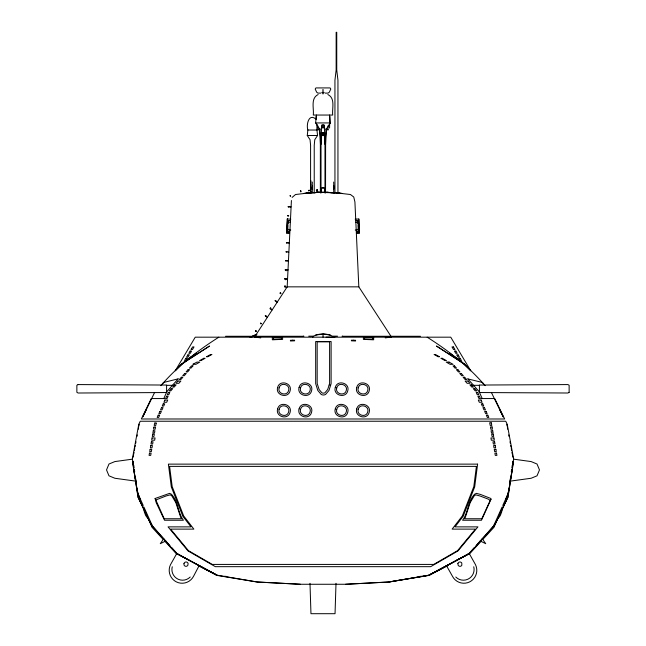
<?xml version="1.0" encoding="UTF-8"?>
<svg xmlns="http://www.w3.org/2000/svg" width="646" height="646" viewBox="0 0 646 646"><rect width="100%" height="100%" fill="white"/><g stroke="black" fill="none" stroke-linecap="round" stroke-linejoin="round"><path stroke-width="0.97" d="M312.801 337.18L313.157 336.324C318.962 333.134 327.134 333.142 332.916 336.396L333.255 337.18M323.04 337.172L323.04 334.079L330.267 335.016M333.748 189.108L333.788 185.895M333.78 186.775L333.675 192.718L327.724 192.411M312.212 185.991L312.333 182.051M336.009 583.298L335.04 613.7L310.96 613.7L309.991 583.298M286.59 232.923L287.373 219.002L286.59 232.923L289.335 233.028M287.454 231.534L287.704 225.486M287.785 223.476L287.914 220.447M289.513 231.623L287.567 231.534L288.035 220.456L290.046 220.536M254.443 337.18L287.179 286.848L291.411 200.526M310.783 184.433L310.944 180.84M325.544 144.429L326.303 129.83M324.986 193.001L324.986 136.799L324.13 124.928L321.87 124.928L321.014 136.799L321.014 193.001M321.014 144.438L321.87 132.567L324.13 132.567L324.986 144.438M502.023 508.935L501.716 511.858L500.319 515.524L498.018 518.706M310.589 192.718L310.589 145.285L310.048 139.706L307.27 135.515L307.867 130.032L316.952 130.032L317.541 135.515L314.772 139.706L314.231 145.285L314.231 192.718M320.384 192.355L320.384 136.992L319.6 128.966L315.611 122.934L316.467 115.045M508.087 493.681L508.378 491.695M508.668 489.708L508.959 487.722M509.977 480.785L510.267 478.799M511.293 471.855L511.64 469.497M511.915 467.583L512.262 465.257M512.593 462.972L512.819 461.47M508.507 491.533L508.087 494.796M508.539 493.681L513.651 458.959L507.207 424.236L505.753 421.24L140.247 421.24L138.793 424.236L132.349 458.959L137.461 493.681M508.184 493.649L508.434 491.945C509.314 492.801 504.284 502.758 506.004 498.954L505.77 499.431L508.087 494.279M508.087 495.66L512.068 471.071M508.677 490.597L509.016 488.642M509.298 486.987L509.678 484.734M509.969 483.03L513.182 464.208L512.544 461.252M133.149 457.166L133.48 455.365M133.698 454.186L134.069 452.2M134.4 450.375L134.756 448.469M135.022 447.048L135.297 445.546M135.725 443.253L135.999 441.751M136.984 436.413L137.267 434.911M138.325 429.194L138.599 427.692M138.89 426.142L139.237 424.236M508.087 494.028L508.176 493.536M133.456 461.252L132.818 464.208L136.031 483.03M132.818 464.514L133.423 461.712M292.154 197.401L295.537 194.519L310.419 192.758A183.084 183.084 0 0 1 321.603 192.33M328.16 127.625L328.289 125.219M329.573 128.013L329.791 116.264M163.801 398.558L166.91 391.549L178.135 378.911M251.722 337.18L253.038 335.775L256.785 334.668M505.527 499.939L506.311 498.211L505.56 499.939M502.047 507.118L493.544 526.03L476.094 545.555M502.782 505.471L507.756 494.416M493.786 526.03L494.957 523.583L493.851 526.03L488.78 531.715M505.939 499.011L506.755 497.226M507.126 496.386L507.813 494.868M505.988 499.011L506.795 497.226M508.087 497.049L493.544 527.443L508.087 496.394L493.544 527.782L482.804 539.434M149.678 402.66L142.79 416.896L146.198 409.847M149.864 402.272L154.62 392.437M495.014 523.736L497.751 518.447L494.343 525.497M323.315 92.539L323.315 91.748M175.203 370.869L195.245 337.18L310.589 337.18M358.312 228.757L357.593 229.944L355.252 230.049M329.533 115.045L330.389 122.934L326.4 128.966L325.616 136.992L325.544 192.855M287.914 223.233L288.738 222.111L290.296 222.184M324.211 192.185L324.55 190.53A1.793 1.793 0 0 0 323 187.841A1.793 1.793 0 0 0 321.45 190.53L321.595 192.371L321.595 191.038A1.986 1.986 0 0 1 321.595 188.236A1.986 1.986 0 0 1 324.405 188.236A1.986 1.986 0 0 1 324.405 191.038L324.405 192.371L321.789 192.185M161.29 385.258L163.624 382.456L178.199 378.847M198.354 565.702L217.008 575.408L257.261 582.038L300.455 584.267L345.545 584.267L388.86 581.973L429.227 575.134L468.713 553.816L474.083 547.808M493.948 526.03L469.061 553.816L428.992 575.239L388.739 582.038L345.545 584.267M469.392 554.002L481.464 540.888M160.911 385.654C177.424 366.371 197.458 350.705 218.841 337.18M181.647 364.102L175.752 370.118L181.599 364.102L209.538 346.038L181.421 364.102M323.363 90.238L323 89.6L322.637 90.238M163.785 538.707L160.281 543.674L165.82 540.985M188.269 359.257L191.111 357.077L187.816 359.434M303.281 336.211L303.919 336.211M342.081 336.211L342.719 336.211M186 360.831L196.271 353.144M321.813 92.426L322.693 92.402M318.147 94.526C310.387 98.281 314.077 108.423 313.294 115.045L332.706 115.045C331.923 108.423 335.613 98.281 327.853 94.526M309.248 190.578L308.772 190.376L309.248 190.102M322.685 91.748L322.685 92.539M456.124 560.671L469.206 553.469L475.44 564.564A12.904 12.904 0 0 1 469.674 581.876A12.904 12.904 0 0 1 452.362 576.111L446.556 565.799L448.122 564.951M468.713 553.816L428.992 575.134L468.713 553.913M447.646 565.702L428.992 575.408L388.739 582.038M322.661 93.468L323 93.993L323.339 93.468M253.03 335.742L254.653 335.121M289.214 242.573L286.38 242.743L289.19 243.171M285.5 270.076C285.419 268.025 284.062 272.103 287.946 270.198M285.088 279.08C285.193 276.981 283.4 281.163 287.527 279.201M315.805 334.959L323.04 334.192M255.364 334.967L256.777 334.644M132.487 459.153L114.867 461.575L108.972 464.022L106.525 469.917L108.972 475.811L114.867 478.258L136.395 481.222M509.605 481.222L531.133 478.258L537.028 475.811L539.475 469.917L537.028 464.022L531.133 461.575L513.513 459.153M385.234 337.882L390.475 337.18M303.604 193.477L310.419 192.758M310.71 192.855L318.276 192.411M290.87 206.542L288.035 206.712L290.845 207.14M288.318 207.027L288.423 206.437M288.681 215.465L287.623 215.716L288.657 216.063M287.906 216.03L288.011 215.449M286.663 243.058L286.695 242.46M287.026 251.496L285.968 251.827L288.77 252.182M286.251 252.061L286.275 251.464M288.382 260.588L285.564 260.685L288.358 261.186M285.839 261.073L285.863 260.475M303.563 193.501L309.216 193.057M251.552 337.18L250.075 337.365L250.47 337.47M317.719 192.484L319.73 192.371M317.234 192.492L319.657 192.371M309.006 192.871L318.817 192.371L336.994 192.871M309.192 192.863L309.555 192.847M309.248 192.855L309.321 192.855M313.883 192.669L316.435 192.54A88.445 88.445 0 0 1 319.407 192.371M317.081 192.492L317.969 192.443M316.136 192.492L313.294 192.629L319.156 192.371M356.027 220.544L357.965 220.456L358.433 231.534L356.487 231.623M355.704 222.184L357.262 222.111L358.086 223.233M284.797 286.533C285.807 284.7 282.375 287.72 286.872 287.308M355.171 219.139L358.829 219.002L359.41 232.923L356.665 233.028M355.954 220.536L357.965 220.456M356.414 231.615L358.433 231.534M356.463 233.028L359.41 232.923M334.838 337.18L326.093 337.18M323.307 92.402L324.187 92.426M320.9 93.105L317.953 93.105L316.718 92.281L315.191 89.067L315.934 87.921L330.066 87.921L330.8 89.067L329.266 92.281L328.031 93.105L325.091 93.105M315.611 122.934L330.389 122.934M321.87 127.787L324.13 127.787M317.533 128.893L320.263 128.893M325.737 128.893L328.467 128.893M317.533 129.83L320.263 129.83M325.737 129.83L328.467 129.83M321.87 135.426L324.13 135.426M307.27 135.515L317.541 135.515M358.829 219.002L359.208 232.923M287.179 286.848L358.821 286.848L391.557 337.18M308.723 336.162L313.027 336.162M333.215 336.162L337.519 336.162M225.551 336.275L303.604 336.275M342.396 336.275L420.449 336.275M311.219 337.18L450.755 337.18L470.797 370.869M449.729 353.144L460 360.831M184.368 362.091L183.65 362.091L183.157 363.117M461.632 362.091L462.35 362.091L462.843 363.117M467.865 378.911L482.376 382.456L484.71 385.258M166.587 385.323L173.33 385.323M472.67 385.323L479.413 385.323M164.754 398.558L151.253 398.558L141.337 418.988L504.663 418.988L494.747 398.558L481.246 398.558M499.802 409.847L503.21 416.896L496.322 402.66M157.22 531.715L152.141 526.03L151.043 523.583L152.214 526.03M224.122 576.345L226.076 576.345M419.924 576.345L421.878 576.345M287.171 219.002L290.829 219.139M287.567 231.534L289.586 231.615M286.792 232.923L289.537 233.028M334.507 192.799L333.699 192.742L335.072 192.855M288.035 220.456L289.973 220.544M290.748 230.049L288.407 229.944L287.688 228.757M329.864 192.5L332.706 192.629L326.844 192.371M285.451 269.479L287.971 269.6M285.031 278.491L287.559 278.604M333.82 192.758L329.565 192.54A88.445 88.445 0 0 0 326.593 192.371M300.455 584.267L257.14 581.973L216.773 575.134L176.939 553.816L152.052 526.03M326.27 192.371L328.467 192.492L326.343 192.371M337.729 193.13L342.437 193.501M324.397 192.33A183.084 183.084 0 0 1 335.581 192.758L350.463 194.519L353.75 197.014L354.912 201.915L358.821 286.848M337.818 193.114L339.198 193.235L336.445 192.976M335.581 192.758L342.396 193.477M255.525 337.18L260.766 337.882M270.343 308.497C271.716 306.947 267.735 309.071 272.216 309.854M266.314 315.967L265.231 315.741L267.299 317.412M284.999 285.984L285.629 286.21M189.876 560.671L176.794 553.469L170.56 564.564A12.904 12.904 0 0 0 176.326 581.876A12.904 12.904 0 0 0 193.639 576.111L199.13 565.638L217.008 575.239M281.067 293.292L280.033 292.921L280.711 293.777M280.106 293.341L280.453 292.856M276.149 300.85L275.083 300.551L277.134 302.296M275.188 300.899L275.535 300.414M265.353 316.015L265.708 315.531M261.396 323.525L260.37 323.161L261.049 324.017M260.435 323.581L260.847 323.145M256.478 331.083L255.501 330.663L256.131 331.576M255.517 331.14L255.873 330.647M171.917 547.808L177.287 553.816L217.008 575.134M177.287 553.816L216.773 575.134M290.135 195.875C291.548 195.423 288.794 195.27 290.732 196.327M464.579 364.102L436.462 346.038L464.409 364.102L470.248 370.118L464.353 364.102M427.159 337.18C448.542 350.705 468.576 366.371 485.089 385.654M458.184 359.434L454.913 357.157L457.731 359.257M270.617 307.972L271.231 308.408M315.587 118.824C308.457 113.187 306.107 125.413 307.916 130.032M482.215 538.707L485.719 543.674L480.18 540.985M163.196 539.434L152.456 527.782L137.913 496.394L152.456 527.443L137.913 497.049M164.536 540.888L176.608 554.002M169.906 545.555L152.456 526.03L143.953 507.118M467.801 378.847L479.09 391.549L482.199 398.558M147.982 518.706L145.681 515.524L144.284 511.858L143.977 508.935M316.863 189.989C318.882 189.956 314.723 188.454 317.178 192.451M301.068 191.749L300.632 190.74L300.471 191.83M491.38 392.437L496.136 402.272M150.986 523.736L148.249 518.447L151.657 525.497M140.44 499.939L139.649 498.211L140.473 499.939M139.205 497.226L140.012 499.011M137.913 494.279L138.874 496.386M138.115 494.868L138.809 496.386M137.913 494.513L140.295 499.592L137.76 493.358M138.244 494.416L143.218 505.471M139.245 497.226L140.061 499.011M317.759 127.625L317.63 125.219M300.374 191.079L300.971 190.998M512.577 461.712L513.182 464.514M137.824 493.536L137.913 494.028M506.763 424.236L507.11 426.142M507.401 427.692L507.675 429.194M508.733 434.911L509.016 436.413M510.001 441.751L510.275 443.253M510.703 445.546L510.978 447.048M511.244 448.469L511.6 450.375M511.931 452.2L512.302 454.186M512.52 455.365L512.851 457.166M136.322 484.734L136.702 486.987M136.984 488.642L137.323 490.597M133.932 471.071L137.913 495.66M137.501 491.533L137.913 494.796M133.181 461.47L133.407 462.972M133.738 465.257L134.085 467.583M134.36 469.497L134.707 471.855M135.733 478.799L136.023 480.785M137.041 487.722L137.332 489.708M137.622 491.695L137.913 493.681M137.55 491.945L137.8 493.649M317.444 189.835L317.784 192.419M308.772 190.376L308.869 191.119M319.697 129.83L320.456 144.429L320.456 192.855M310.863 191.216L310.944 192.912M310.904 192.912L310.823 187.413M358.086 220.447L358.215 223.476M358.296 225.486L358.546 231.534M333.667 182.051L333.788 185.991M312.22 186.775L312.325 192.718M312.212 185.895L312.252 189.108M310.791 184.288L310.855 189.399M337.947 193.477L337.947 80.225L336.744 69.978L336.744 32.3L336.154 32.3L336.146 69.978L334.943 80.225L334.943 192.476M316.903 124.194L316.903 130.032M316.128 116.264L316.128 119.421M314.449 192.661A104.442 104.442 0 0 1 319.552 192.371M326.448 192.371A104.442 104.442 0 0 1 331.551 192.661M190.215 577.023A10.707 10.707 0 0 1 172.248 566.776M473.752 566.776A10.707 10.707 0 0 1 455.785 577.023M155.072 498.51L156.275 502.814L164.512 520.248L183.407 520.248C177.618 512.536 178.32 501.369 171.392 494.214L169.567 493.366L155.072 498.51M155.831 499.972L164.221 518.746L181.607 518.746L180.719 517.486L175.793 502.531L171.602 495.571L170.124 494.893L166.087 495.967L155.831 499.972M457.901 563.554L458.127 565.202A2.221 2.221 0 0 0 459.427 566.243A2.075 2.075 0 0 0 461.817 565.274L461.801 563.102A2.221 2.221 0 0 0 460.501 562.068A2.075 2.075 0 0 0 457.893 563.554M476.417 466.38L473.817 486.624L462.342 515.92L452.135 529.122L475.399 529.122L457.57 550.642L433.732 564.418L212.268 564.418L188.43 550.642L170.601 529.122L193.865 529.122L183.658 515.92L172.183 486.624L169.583 466.38L476.417 466.38M477.604 464.127L474.681 486.898L463.125 516.332L454.978 526.87L477.951 526.87L458.006 550.909L430.672 566.671L215.328 566.671L187.994 550.909L168.049 526.87L191.022 526.87L182.875 516.332L171.319 486.898L168.396 464.127L477.604 464.127M277.618 387.495C275.172 395.433 288.261 398.937 290.111 390.838C292.557 382.9 279.468 379.396 277.618 387.495M279.088 387.891C277.207 393.963 287.228 396.652 288.641 390.45C290.522 384.37 280.501 381.689 279.088 387.891M277.618 408.95C275.172 416.888 288.261 420.393 290.111 412.293C292.557 404.356 279.468 400.851 277.618 408.95M279.088 409.338C277.207 415.418 287.228 418.099 288.641 411.898C290.522 405.825 280.501 403.136 279.088 409.338M299.074 387.495C296.619 395.433 309.717 398.937 311.558 390.838C314.013 382.9 300.915 379.396 299.074 387.495M300.535 387.891C298.662 393.963 308.683 396.652 310.096 390.45C311.97 384.37 301.948 381.689 300.535 387.891M299.074 408.95C296.619 416.888 309.717 420.393 311.558 412.293C314.013 404.356 300.915 400.851 299.074 408.95M300.535 409.338C298.662 415.418 308.683 418.099 310.096 411.898C311.97 405.825 301.948 403.136 300.535 409.338M335.266 387.495C332.811 395.433 345.901 398.937 347.75 390.838C350.205 382.9 337.107 379.396 335.266 387.495M336.728 387.891C334.854 393.963 344.875 396.652 346.288 390.45C348.162 384.37 338.141 381.689 336.728 387.891M335.266 408.95C332.811 416.888 345.901 420.393 347.75 412.293C350.205 404.356 337.107 400.851 335.266 408.95M336.728 409.338C334.854 415.418 344.875 418.099 346.288 411.898C348.162 405.825 338.141 403.136 336.728 409.338M356.713 387.495C354.266 395.433 367.356 398.937 369.197 390.838C371.652 382.9 358.562 379.396 356.713 387.495M358.183 387.891C356.301 393.963 366.322 396.652 367.736 390.45C369.617 384.37 359.596 381.689 358.183 387.891M356.713 408.95C354.266 416.888 367.356 420.393 369.197 412.293C371.652 404.356 358.562 400.851 356.713 408.95M358.183 409.338C356.301 415.418 366.322 418.099 367.736 411.898C369.617 405.825 359.596 403.136 358.183 409.338M508.878 489.014L508.765 489.797L508.878 489.014M183.981 563.627L183.973 564.757A2.075 2.075 0 0 0 186.573 566.243A2.221 2.221 0 0 0 187.873 565.202L188.099 563.554A2.075 2.075 0 0 0 185.499 562.06A2.221 2.221 0 0 0 184.199 563.102L183.981 563.627M156.195 423.106L155.815 425.407L154.192 425.407L154.765 422.783L156.195 423.106M149.46 453.129L149.081 455.382L150.72 455.382L151.099 453.129L149.46 453.129M150.106 449.333L149.727 451.586L151.366 451.586L151.745 449.333L150.106 449.333M150.752 445.546L150.373 447.799L152.012 447.799L152.391 445.546L150.752 445.546M151.398 441.751L151.019 444.004L152.658 444.004L153.037 441.751L151.398 441.751M152.044 437.956L151.665 440.209L154.677 440.209L155.056 437.956L152.044 437.956M152.69 434.16L152.303 436.413L153.942 436.413L154.329 434.16L152.69 434.16M153.272 430.737L152.884 432.99L154.523 432.99L154.911 430.737L153.272 430.737M153.821 427.507L153.53 429.194L155.169 429.194L155.557 426.941L153.918 426.941L153.821 427.507M329.129 385.105L327.683 389.514L324.914 392.768A2.536 1.962 0 0 1 321.878 392.768L319.1 389.514L317.178 383.49L317.178 341.823L329.605 341.823L329.605 383.49L329.129 385.105M330.663 385.105L328.975 390.483L325.568 394.456A3.698 2.859 0 0 1 321.224 394.456L317.816 390.483L315.676 383.611L315.676 341.548L331.115 341.548L331.115 383.611L330.663 385.105M490.209 500.4L481.779 518.746L464.393 518.746L465.282 517.486L470.207 502.531L474.398 495.571L475.876 494.893L479.913 495.967L488.36 499.156L490.209 500.4M491 499.326L481.488 520.248L462.593 520.248C468.382 512.536 467.68 501.369 474.608 494.214L476.433 493.366L480.519 494.456L490.928 498.51L491 499.326M158.181 415.192L157.18 417.453L158.666 417.453L159.667 415.192L158.181 415.192M159.869 411.405L158.868 413.658L160.353 413.658L161.355 411.405L159.869 411.405M161.557 407.61L160.555 409.863L162.041 409.863L163.042 407.61L161.557 407.61M163.236 403.815L162.235 406.068L163.729 406.068L164.73 403.815L163.236 403.815M164.932 400.019L163.922 402.272L166.708 402.272L167.71 400.019L164.932 400.019M166.611 396.224L165.61 398.485L167.096 398.485L168.097 396.224L166.611 396.224M168.299 392.437L167.298 394.69L168.784 394.69L169.785 392.437L168.299 392.437M507.263 496.096L506.488 497.8L507.32 496.096M185.878 358.296L184.554 360.549L186 360.549L187.324 358.296L185.878 358.296M187.889 354.872L186.565 357.125L188.01 357.125L189.343 354.872L187.889 354.872M190.126 351.077L188.802 353.33L190.247 353.33L191.571 351.077L190.126 351.077M191.345 348.993L191.03 349.534L192.476 349.534L194.018 346.91L192.613 346.91L191.345 348.993M192.96 365.878L190.974 368.131L189.456 368.131L191.507 365.878L192.96 365.878M171.238 388.642L169.228 390.895L170.746 390.895L172.748 388.642L171.238 388.642M174.606 384.846L172.603 387.099L174.121 387.099L176.124 384.846L174.606 384.846M177.981 381.051L175.978 383.312L178.869 383.312L180.872 381.051L177.981 381.051M181.348 377.264L179.346 379.517L180.856 379.517L182.858 377.264L181.348 377.264M184.716 373.469L182.713 375.722L184.231 375.722L186.234 373.469L184.716 373.469M188.091 369.673L186.088 371.926L187.606 371.926L189.609 369.673L188.091 369.673M193.041 364.207L195.851 364.344L199.759 362.091L196.957 362.091L193.041 364.207M78.077 384.58L76.866 385.266L76.866 392.316L78.077 393.01L166.587 392.534L166.587 385.048L78.077 384.58M569.134 392.316L567.923 393.01L479.413 392.534L479.413 385.048L567.923 384.58L569.134 385.266L569.134 392.316M203.765 358.296L199.719 360.549L201.051 360.549L205.097 358.296L203.765 358.296M210.572 354.501L206.526 356.754L207.859 356.754L211.904 354.501L210.572 354.501M306.043 193.291L309.119 193.025L306.043 193.291M280.089 339.295L273.46 339.57L273.46 337.737L281.486 337.737L281.486 339.295L280.089 339.295M281.543 339.4L272.329 339.78L272.329 337.705L282.617 337.705L282.617 339.4L281.543 339.4M292.662 340.208L290.425 340.305L290.425 340.991L294.592 340.822L294.592 340.208L292.662 340.208M323.799 125.259L322.201 125.259L322.201 127.456L323.799 127.456L323.799 125.259M323.799 132.898L322.201 132.898L322.201 135.095L323.799 135.095L323.799 132.898M373.671 337.705L363.383 337.705L363.383 339.4L373.671 339.78L373.671 337.705M372.54 337.737L364.514 337.737L364.514 339.295L372.54 339.57L372.54 337.737M353.338 340.208L351.408 340.208L351.408 340.822L355.575 340.991L355.575 340.305L353.338 340.208M453.387 346.91L451.982 346.91L453.524 349.534L454.97 349.534L453.387 346.91M455.874 351.077L454.429 351.077L455.753 353.33L457.198 353.33L455.874 351.077M435.428 354.501L434.096 354.501L438.141 356.754L439.474 356.754L435.428 354.501M458.111 354.872L456.657 354.872L457.99 357.125L459.435 357.125L458.111 354.872M442.235 358.296L440.903 358.296L444.949 360.549L446.281 360.549L442.235 358.296M460.122 358.296L458.676 358.296L460 360.549L461.446 360.549L460.122 358.296M449.043 362.091L446.241 362.091L450.149 364.344L453.08 364.344L449.043 362.091M454.493 365.878L453.04 365.878L455.026 368.131L456.544 368.131L454.493 365.878M457.909 369.673L456.391 369.673L458.394 371.926L459.912 371.926L457.909 369.673M461.284 373.469L459.766 373.469L461.769 375.722L463.287 375.722L461.284 373.469M464.652 377.264L463.142 377.264L465.144 379.517L466.654 379.517L464.652 377.264M468.019 381.051L465.128 381.051L467.131 383.312L470.022 383.312L468.019 381.051M471.394 384.846L469.876 384.846L471.879 387.099L473.397 387.099L471.394 384.846M474.762 388.642L473.252 388.642L475.254 390.895L476.772 390.895L474.762 388.642M477.701 392.437L476.215 392.437L477.216 394.69L478.702 394.69L477.701 392.437M479.389 396.224L477.903 396.224L478.904 398.485L480.39 398.485L479.389 396.224M481.068 400.019L478.29 400.019L479.292 402.272L482.077 402.272L481.068 400.019M482.764 403.815L481.27 403.815L482.271 406.068L483.765 406.068L482.764 403.815M484.443 407.61L482.958 407.61L483.959 409.863L485.445 409.863L484.443 407.61M486.131 411.405L484.645 411.405L485.647 413.658L487.132 413.658L486.131 411.405M487.819 415.192L486.333 415.192L487.334 417.453L488.82 417.453L487.819 415.192M491.235 422.783L489.668 422.783L490.185 425.407L491.808 425.407L491.235 422.783M492.082 426.941L490.443 426.941L490.831 429.194L492.47 429.194L492.082 426.941M492.728 430.737L491.089 430.737L491.477 432.99L493.116 432.99L492.728 430.737M493.31 434.16L491.671 434.16L492.058 436.413L493.697 436.413L493.31 434.16M493.956 437.956L490.944 437.956L491.323 440.209L494.335 440.209L493.956 437.956M494.602 441.751L492.963 441.751L493.342 444.004L494.981 444.004L494.602 441.751M495.248 445.546L493.609 445.546L493.988 447.799L495.627 447.799L495.248 445.546M495.894 449.333L494.255 449.333L494.634 451.586L496.273 451.586L495.894 449.333M496.54 453.129L494.901 453.129L495.28 455.382L496.919 455.382L496.54 453.129M139.455 497.8L138.68 496.096L139.512 497.8M137.154 489.216L137.235 489.797L137.154 489.216"/></g></svg>
